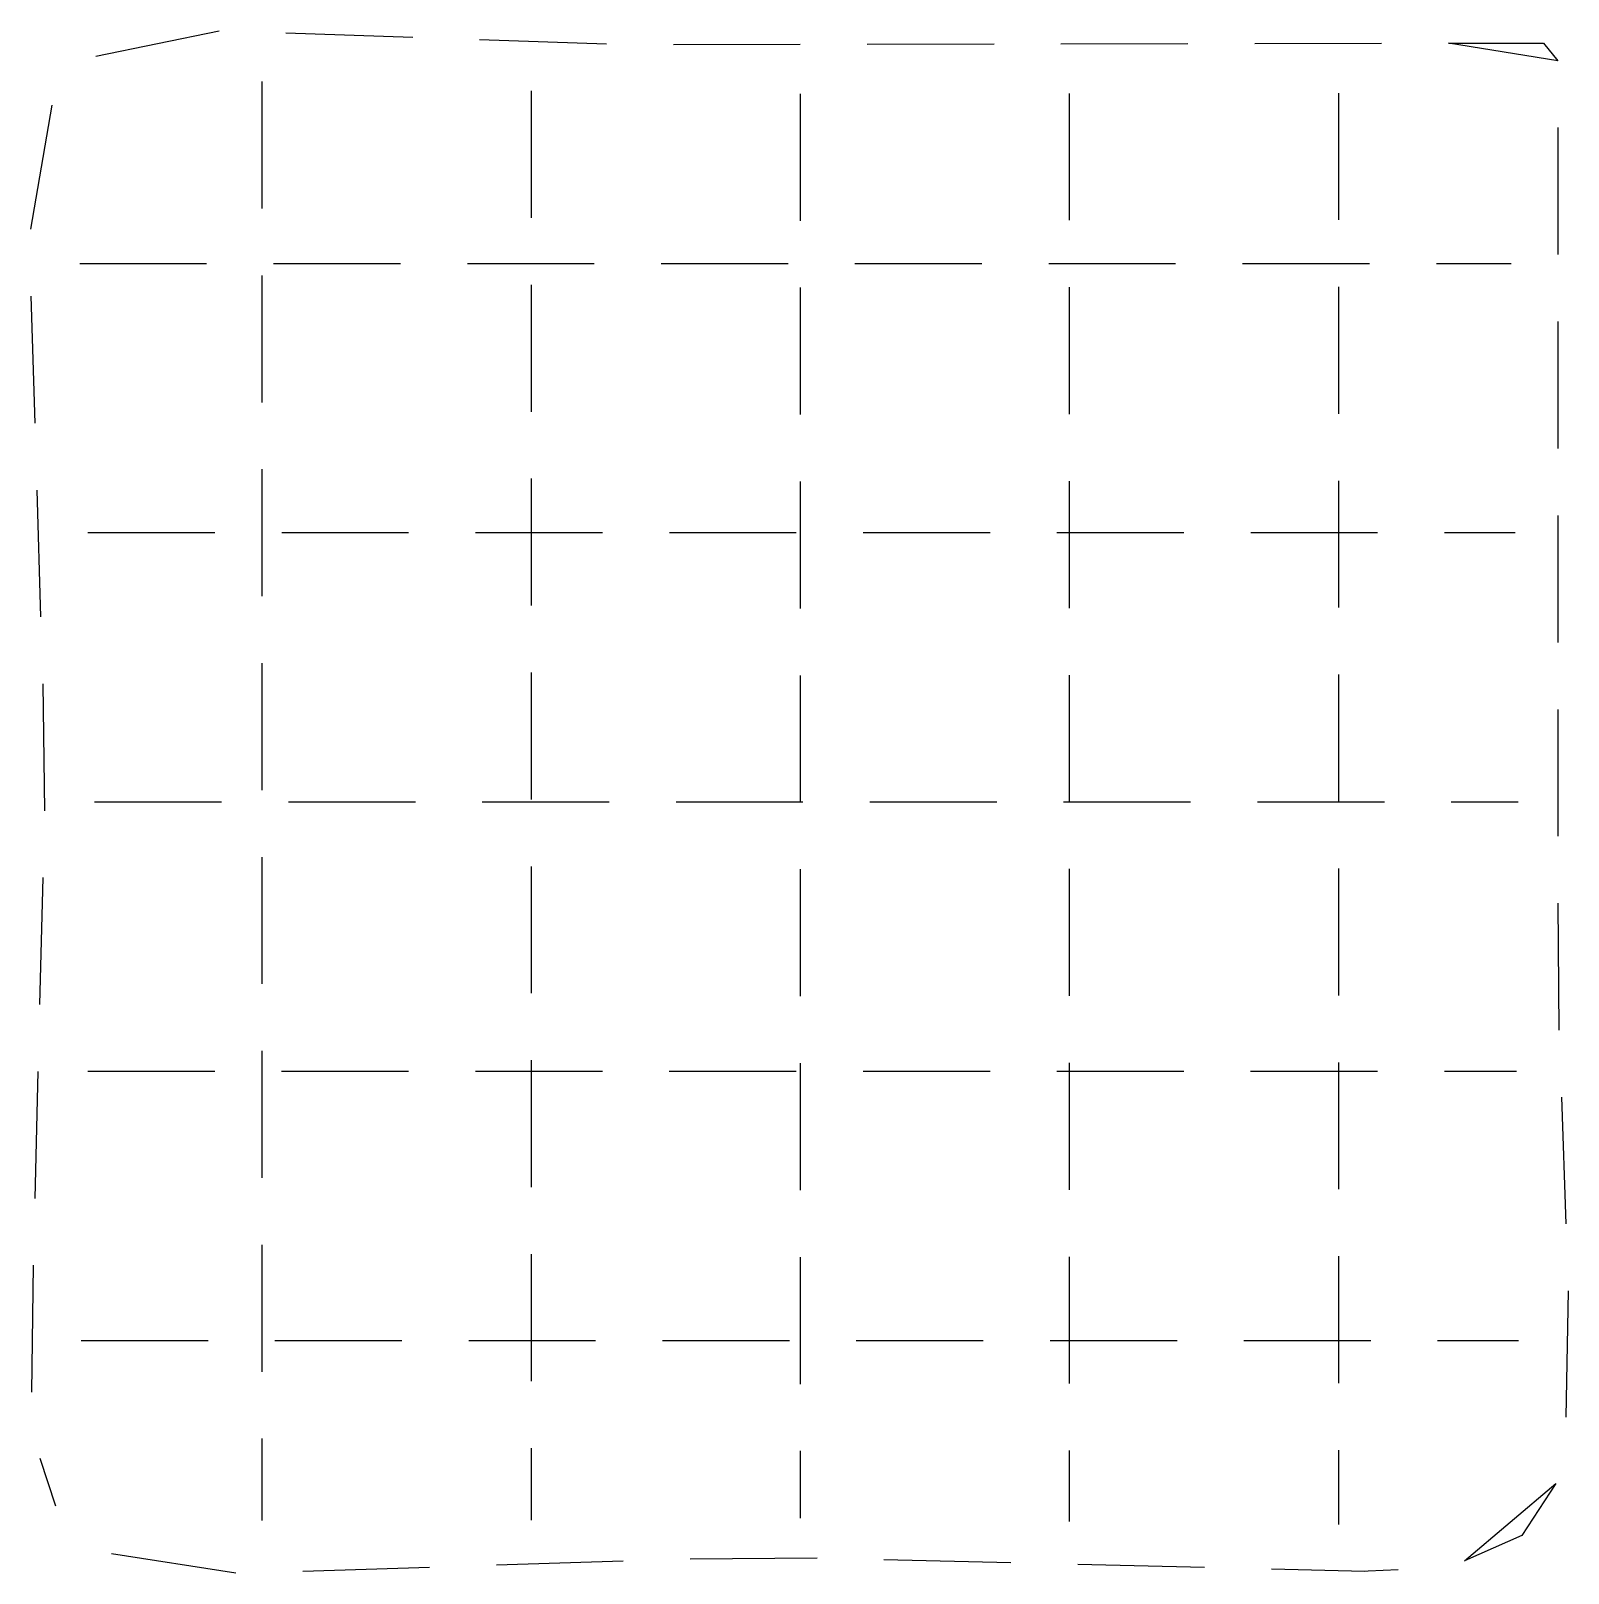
# Model space of a CAD drawing. Extents: x 0.4 to 14.7, y 0.4 to 14.8.
import ezdxf

# ---------------------------------------------------------------- set-up
doc = ezdxf.new("R2010")
doc.units = 0

msp = doc.modelspace()

# ---------------------------------------------------------------- linework, layer by layer
for p, q in [((1.048292, 14.516964), (2.192134, 14.751042)), ((2.813754, 14.733878), (3.991051, 14.692944)), ((4.612354, 14.671342), (5.790061, 14.630394)), ((6.412059, 14.625782), (7.590298, 14.627484)), ((8.211719, 14.628382), (9.390302, 14.630084)), ((10.011946, 14.630982), (11.190069, 14.632684)), ((11.811376, 14.633582), (12.989756, 14.635284)), ((13.611442, 14.636182), (14.4936, 14.637456)), ((14.626219, 14.473885), (13.611442, 14.636182)), ((14.4936, 14.637456), (14.626219, 14.473885)), ((2.592849, 13.913), (2.592849, 14.281)), ((5.092849, 13.384), (5.092849, 14.194)), ((0.444003, 12.908317), (0.642613, 14.062031)), ((7.592849, 13.35646), (7.592849, 14.167)), ((10.092849, 13.802), (10.092849, 14.17)), ((12.592849, 13.364), (12.592849, 14.174)), ((2.592849, 13.102), (2.592849, 13.913)), ((10.092849, 12.992), (10.092849, 13.802)), ((14.626212, 13.852284), (14.626199, 12.67397)), ((5.092849, 13.016), (5.092849, 13.384)), ((7.592849, 12.988), (7.592849, 13.35646)), ((12.592849, 12.996), (12.592849, 13.364)), ((0.899, 12.592238), (1.709, 12.592238)), ((0.899, 12.592238), (1.709, 12.592238)), ((1.709, 12.592238), (2.077, 12.592238)), ((2.592849, 11.317844), (2.592849, 12.481)), ((2.699, 12.592238), (3.067, 12.592238)), ((3.067, 12.592238), (3.877, 12.592238)), ((4.499, 12.592238), (4.867, 12.592238)), ((4.867, 12.592238), (5.677, 12.592238)), ((6.298803, 12.592238), (6.310482, 12.592238)), ((6.310482, 12.592238), (7.477, 12.592238)), ((8.099, 12.592238), (8.909, 12.592238)), ((8.909, 12.592238), (9.277, 12.592238)), ((9.899, 12.592238), (10.709, 12.592238)), ((10.709, 12.592238), (11.077, 12.592238)), ((11.698936, 12.592238), (11.896452, 12.592238)), ((11.896452, 12.592238), (12.877, 12.592238)), ((13.49883, 12.592238), (13.908018, 12.592238)), ((13.908018, 12.592238), (13.926987, 12.592238)), ((13.926987, 12.592238), (14.19452, 12.592238)), ((5.092849, 11.370478), (5.092849, 12.394)), ((7.592849, 11.55646), (7.592849, 12.367)), ((10.092849, 11.56), (10.092849, 12.37)), ((12.592849, 11.564), (12.592849, 12.374)), ((0.483088, 11.109138), (0.447034, 12.286599)), ((14.626192, 12.05179), (14.626179, 10.873873)), ((7.592849, 11.188), (7.592849, 11.55646)), ((10.092849, 11.192), (10.092849, 11.56)), ((12.592849, 11.196), (12.592849, 11.564)), ((2.592849, 11.301873), (2.592849, 11.317844)), ((5.092849, 11.215507), (5.092849, 11.370478)), ((5.092849, 11.215195), (5.092849, 11.215507)), ((2.592849, 10.313), (2.592849, 10.681)), ((0.538164, 9.310404), (0.5021, 10.488213)), ((5.092849, 9.784), (5.092849, 10.594)), ((7.592849, 10.19854), (7.592849, 10.567)), ((10.092849, 10.202), (10.092849, 10.57)), ((12.592849, 10.206), (12.592849, 10.574)), ((2.592849, 9.502), (2.592849, 10.313)), ((7.592849, 9.388), (7.592849, 10.19854)), ((10.092849, 9.392), (10.092849, 10.202)), ((12.592849, 9.396), (12.592849, 10.206)), ((14.626172, 10.252045), (14.626159, 9.073775)), ((0.974635, 10.092238), (1.477757, 10.092238)), ((0.974635, 10.092238), (1.477757, 10.092238)), ((1.477757, 10.092238), (2.153, 10.092238)), ((2.774742, 10.092238), (2.876005, 10.092238)), ((2.876005, 10.092238), (3.71656, 10.092238)), ((3.71656, 10.092238), (3.953, 10.092238)), ((4.575, 10.092238), (5.385, 10.092238)), ((5.385, 10.092238), (5.753, 10.092238)), ((6.374576, 10.092238), (6.420649, 10.092238)), ((6.420649, 10.092238), (7.553, 10.092238)), ((8.17495, 10.092238), (8.18467, 10.092238)), ((8.18467, 10.092238), (9.353, 10.092238)), ((9.975, 10.092238), (10.343, 10.092238)), ((10.343, 10.092238), (11.153, 10.092238)), ((11.775, 10.092238), (12.585, 10.092238)), ((12.585, 10.092238), (12.953, 10.092238)), ((13.574517, 10.092238), (13.884641, 10.092238)), ((13.884641, 10.092238), (14.22948, 10.092238)), ((5.092849, 9.416), (5.092849, 9.784)), ((2.592849, 8.046489), (2.592849, 8.881)), ((5.092849, 8.100262), (5.092849, 8.793971)), ((7.592849, 7.95646), (7.592849, 8.767)), ((10.092849, 7.789452), (10.092849, 8.77)), ((12.592849, 8.263589), (12.592849, 8.774)), ((0.574498, 7.510737), (0.557197, 8.688827)), ((14.626152, 8.451686), (14.626139, 7.273678)), ((12.592849, 7.595824), (12.592849, 8.263589)), ((2.592849, 7.702039), (2.592849, 8.046489)), ((5.092849, 7.626739), (5.092849, 8.100262)), ((7.592849, 7.588), (7.592849, 7.95646)), ((10.092849, 7.591962), (10.092849, 7.789452)), ((1.03668, 7.592238), (1.469105, 7.592238)), ((1.03668, 7.592238), (1.469105, 7.592238)), ((1.469105, 7.592238), (2.216, 7.592238)), ((2.836816, 7.592238), (2.923673, 7.592238)), ((2.923673, 7.592238), (3.75058, 7.592238)), ((3.75058, 7.592238), (4.016, 7.592238)), ((4.637, 7.592238), (5.448, 7.592238)), ((5.092849, 7.61595), (5.092849, 7.626739)), ((5.448, 7.592238), (5.816, 7.592238)), ((6.436956, 7.592238), (6.617765, 7.592238)), ((6.617765, 7.592238), (7.616, 7.592238)), ((8.237016, 7.592238), (8.943375, 7.592238)), ((8.943375, 7.592238), (9.416, 7.592238)), ((10.037, 7.592238), (10.848, 7.592238)), ((10.848, 7.592238), (11.216, 7.592238)), ((11.837, 7.592238), (12.648, 7.592238)), ((12.648, 7.592238), (13.016, 7.592238)), ((13.63654, 7.592238), (13.862014, 7.592238)), ((13.862014, 7.592238), (14.25846, 7.592238)), ((2.592849, 6.347321), (2.592849, 7.081)), ((0.529152, 5.711694), (0.558843, 6.88968)), ((5.092849, 6.46301), (5.092849, 6.994)), ((7.592849, 6.456843), (7.592849, 6.967)), ((10.092849, 6.16), (10.092849, 6.97)), ((12.592849, 6.458398), (12.592849, 6.974)), ((14.626132, 6.651978), (14.637767, 5.473945)), ((5.092849, 5.815716), (5.092849, 6.46301)), ((7.592849, 5.787529), (7.592849, 6.456843)), ((12.592849, 5.795582), (12.592849, 6.458398)), ((2.592849, 5.90207), (2.592849, 6.347321)), ((10.092849, 5.792), (10.092849, 6.16)), ((2.592849, 4.715342), (2.592849, 5.281)), ((5.092849, 4.9318), (5.092849, 5.194)), ((7.592849, 4.79854), (7.592849, 5.167)), ((10.092849, 4.641284), (10.092849, 5.17)), ((12.592849, 4.921), (12.592849, 5.174)), ((0.483784, 3.911796), (0.513492, 5.090406)), ((0.973635, 5.092238), (1.477092, 5.092238)), ((0.973635, 5.092238), (1.477092, 5.092238)), ((1.477092, 5.092238), (2.153, 5.092238)), ((2.773515, 5.092238), (2.87491, 5.092238)), ((2.87491, 5.092238), (3.71656, 5.092238)), ((3.71656, 5.092238), (3.953, 5.092238)), ((4.574, 5.092238), (4.94246, 5.092238)), ((4.94246, 5.092238), (5.753, 5.092238)), ((6.373906, 5.092238), (6.421352, 5.092238)), ((6.421352, 5.092238), (7.553, 5.092238)), ((8.17377, 5.092238), (8.920273, 5.092238)), ((8.920273, 5.092238), (9.353, 5.092238)), ((9.974, 5.092238), (10.34246, 5.092238)), ((10.34246, 5.092238), (11.153, 5.092238)), ((11.774, 5.092238), (12.58454, 5.092238)), ((12.58454, 5.092238), (12.953, 5.092238)), ((13.574, 5.092238), (14.24298, 5.092238)), ((5.092849, 4.1218), (5.092849, 4.9318)), ((12.592849, 4.373862), (12.592849, 4.921)), ((7.592849, 3.988), (7.592849, 4.79854)), ((14.659675, 4.852339), (14.701158, 3.675318)), ((2.592849, 4.101823), (2.592849, 4.715342)), ((10.092849, 3.992085), (10.092849, 4.641284)), ((12.592849, 3.995813), (12.592849, 4.373862)), ((5.092849, 4.016), (5.092849, 4.1218)), ((2.592849, 3.145929), (2.592849, 3.480913)), ((5.092849, 2.584), (5.092849, 3.394)), ((7.592849, 2.55646), (7.592849, 3.367)), ((10.092849, 2.56), (10.092849, 3.37)), ((12.592849, 2.564), (12.592849, 3.374)), ((0.453535, 2.113394), (0.468127, 3.290629)), ((2.592849, 2.302), (2.592849, 3.145929)), ((14.723052, 3.0541), (14.701094, 1.879608)), ((0.911, 2.592238), (1.722, 2.592238)), ((0.911, 2.592238), (1.722, 2.592238)), ((1.722, 2.592238), (2.09, 2.592238)), ((2.711, 2.592238), (3.522, 2.592238)), ((3.522, 2.592238), (3.89, 2.592238)), ((4.511, 2.592238), (5.322, 2.592238)), ((5.092849, 2.216), (5.092849, 2.584)), ((5.322, 2.592238), (5.69, 2.592238)), ((6.310952, 2.592238), (6.335399, 2.592238)), ((6.335399, 2.592238), (7.49, 2.592238)), ((8.111, 2.592238), (8.922, 2.592238)), ((8.922, 2.592238), (9.29, 2.592238)), ((9.911, 2.592238), (10.722, 2.592238)), ((10.722, 2.592238), (11.09, 2.592238)), ((11.710738, 2.592238), (12.480386, 2.592238)), ((12.480386, 2.592238), (12.89, 2.592238)), ((13.510931, 2.592238), (13.940562, 2.592238)), ((13.940562, 2.592238), (14.26152, 2.592238)), ((7.592849, 2.188), (7.592849, 2.55646)), ((10.092849, 2.192), (10.092849, 2.56)), ((12.592849, 2.196), (12.592849, 2.564)), ((2.592849, 0.9223), (2.592849, 1.681)), ((2.592849, 0.9223), (2.592849, 1.681)), ((5.092849, 0.92494), (5.092849, 1.594)), ((5.092849, 0.92494), (5.092849, 1.594)), ((0.674944, 1.055148), (0.530847, 1.496482)), ((7.592849, 0.94392), (7.592849, 1.56654)), ((7.592849, 0.94392), (7.592849, 1.56654)), ((10.092849, 0.91336), (10.092849, 1.57)), ((10.092849, 0.91336), (10.092849, 1.57)), ((12.592849, 0.8828), (12.592849, 1.573971)), ((12.592849, 0.8828), (12.592849, 1.573971)), ((13.759733, 0.545336), (14.609249, 1.266118)), ((14.609249, 1.266118), (14.291236, 0.781884)), ((14.291236, 0.781884), (13.759733, 0.545336)), ((2.349233, 0.432331), (1.191875, 0.61083)), ((2.349233, 0.432331), (1.191875, 0.61083)), ((4.147606, 0.486168), (2.970957, 0.448929)), ((5.947052, 0.543117), (4.769286, 0.505843)), ((7.746381, 0.570915), (6.568614, 0.562788)), ((9.545837, 0.527765), (8.367815, 0.556013)), ((11.345417, 0.484611), (10.167395, 0.51286)), ((12.835549, 0.448878), (11.966975, 0.469706)), ((12.864041, 0.450207), (12.835549, 0.448878)), ((13.14387, 0.461756), (12.864041, 0.450207))]:
    msp.add_line(p, q)

doc.saveas('drawing.dxf')
